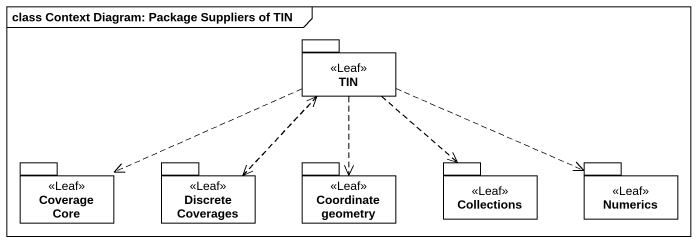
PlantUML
@startuml
mainframe class Context Diagram: Package Suppliers of TIN
package TIN <<Leaf>> {
}
package "Coverage Core" as Coverage_Core <<Leaf>> {
}
package "Discrete Coverages" as Discrete_Coverages <<Leaf>> {
}
package "Coordinate geometry" as Coordinate_geometry <<Leaf>> {
}
package "Collections" as Collections_ <<Leaf>> {
}
package Numerics <<Leaf>> {
}
TIN .left.> Coverage_Core
TIN ..> Discrete_Coverages
TIN ..> Coordinate_geometry
TIN ..> Collections_
TIN .right.> Numerics
Discrete_Coverages .up.> TIN
@enduml
